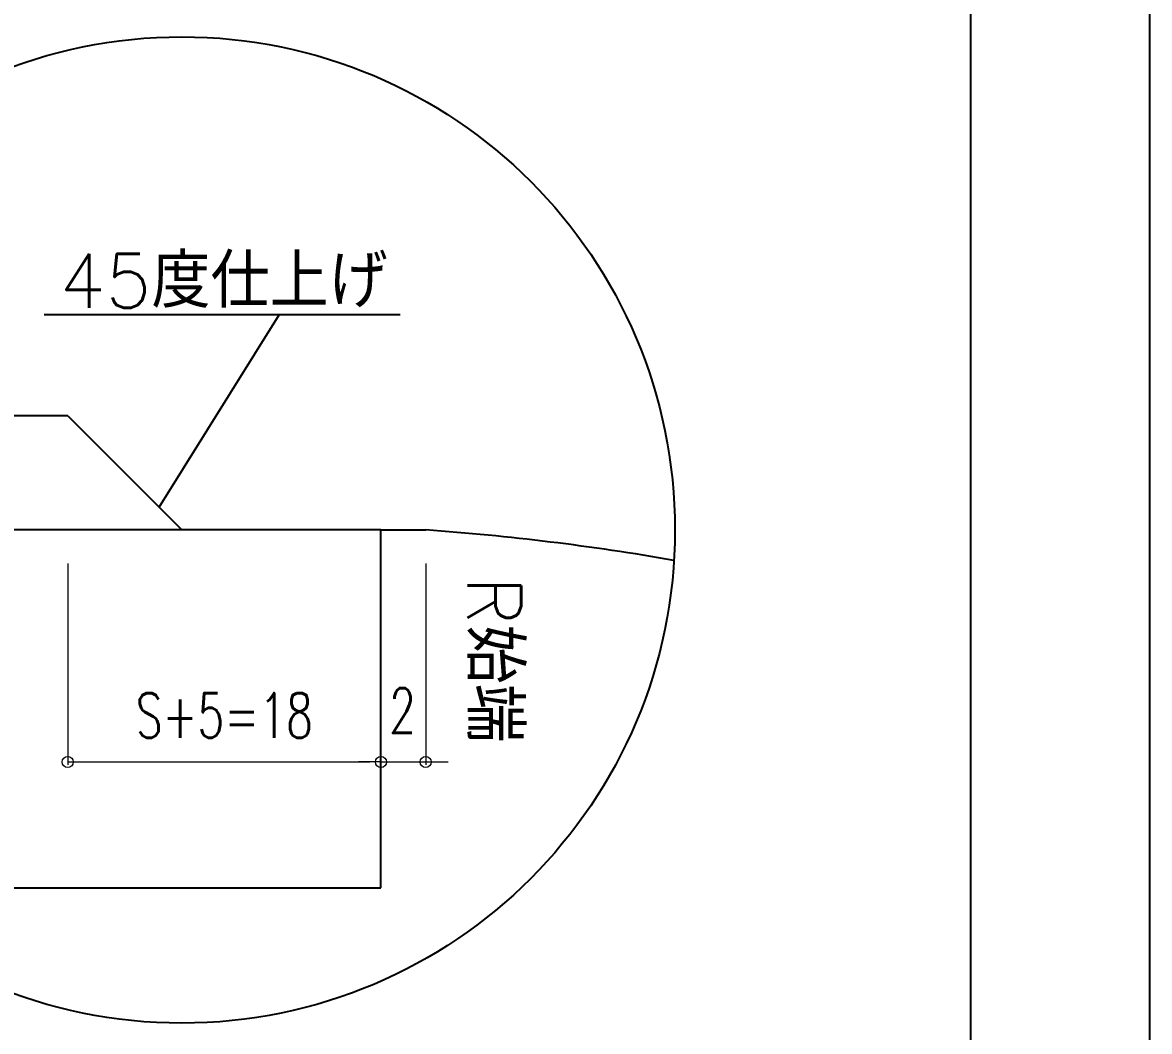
# Model space of a CAD drawing. Header units: millimetres. Extents: x 0 to 29624, y 0 to 14691.
# Drawn here: x 14049 to 14553, y 3745 to 4196 of the extents above; entities that cross this region are included whole.
import ezdxf
from ezdxf.enums import TextEntityAlignment as Align

# ---------------------------------------------------------------- set-up
doc = ezdxf.new("R2010")
doc.units = ezdxf.units.MM
doc.header["$LTSCALE"] = 5
doc.layers.get('0').update_dxf_attribs({"color": 255})
doc.layers.get('DEFPOINTS').update_dxf_attribs({"color": 255})
for name, color, linetype in [('寸法', 4, 'Continuous'), ('溶接', 241, 'Continuous'), ('金物', 142, 'Continuous')]:
    doc.layers.add(name, color=color, linetype=linetype)
doc.styles.add('KANJI', font='simplex.shx', dxfattribs={"width": 0.7, "bigfont": 'extfont2.shx'})
doc.styles.add('SUNPOU', font='simplex.shx', dxfattribs={"width": 0.7, "bigfont": 'extfont2.shx'})
doc.dimstyles.new('一般寸法-小さめ', dxfattribs={"dimscale": 10, "dimtxt": 2, "dimasz": 0.5, "dimexe": 0.125, "dimexo": 1.5, "dimgap": 0.5, "dimtad": 1, "dimtxsty": 'KANJI', "dimblk": 'ORIGIN', "dimcen": 0, "dimclrd": 256, "dimclre": 256, "dimclrt": 256, "dimadec": 0, "dimazin": 0, "dimtfac": 1, "dimtmove": 2, "dimatfit": 2, "dimfxl": 0, "dimtolj": 2, "dimlwd": 5, "dimlwe": 5, "dimarcsym": 0})

# ---------------------------------------------------------------- blocks, each defined once
blk = doc.blocks.new('_Origin')
at = {"color": 0, "linetype": 'ByBlock', "lineweight": -2}
blk.add_line((0, 0), (-1, 0), dxfattribs=at)
blk.add_circle((0, 0), 0.5, dxfattribs=at)
blk = doc.blocks.new('*D584')
at = {"layer": 'DEFPOINTS', "color": 0, "ltscale": 4, "transparency": 16777216}
for p in [(14069.67, 3968.88), (14209.67, 3968.88), (14209.67, 3865.19)]:
    blk.add_point(p, dxfattribs=at)
at = {"layer": '寸法', "lineweight": 5, "ltscale": 4, "transparency": 16777216}
for p, q in [((14069.67, 3953.88), (14069.67, 3863.94)), ((14209.67, 3953.88), (14209.67, 3863.94)), ((14074.67, 3865.19), (14204.67, 3865.19))]:
    blk.add_line(p, q, dxfattribs=at)
at = {"layer": '寸法', "lineweight": 5, "ltscale": 4, "transparency": 16777216, "xscale": 5, "yscale": 5, "zscale": 5, "rotation": 180}
blk.add_blockref('_Origin', (14069.67, 3865.19), dxfattribs=at)
at = {"layer": '寸法', "lineweight": 5, "ltscale": 4, "transparency": 16777216, "xscale": 5, "yscale": 5, "zscale": 5}
blk.add_blockref('_Origin', (14209.67, 3865.19), dxfattribs=at)
at = {"layer": '寸法', "ltscale": 4, "transparency": 16777216, "insert": (14139.67, 3886.01), "char_height": 20, "attachment_point": 5, "style": 'KANJI'}
blk.add_mtext('\\A2;S+5=18', dxfattribs=at)
blk = doc.blocks.new('*D585')
at = {"layer": 'DEFPOINTS', "color": 0, "ltscale": 4, "transparency": 16777216}
for p in [(14209.67, 3968.88), (14229.67, 3968.88), (14229.67, 3865.19)]:
    blk.add_point(p, dxfattribs=at)
at = {"layer": '寸法', "lineweight": 5, "ltscale": 4, "transparency": 16777216}
for p, q in [((14209.67, 3953.88), (14209.67, 3863.94)), ((14229.67, 3953.88), (14229.67, 3863.94)), ((14204.67, 3865.19), (14199.67, 3865.19)), ((14209.67, 3865.19), (14229.67, 3865.19)), ((14234.67, 3865.19), (14239.67, 3865.19))]:
    blk.add_line(p, q, dxfattribs=at)
at = {"layer": '寸法', "lineweight": 5, "ltscale": 4, "transparency": 16777216, "xscale": 5, "yscale": 5, "zscale": 5}
blk.add_blockref('_Origin', (14209.67, 3865.19), dxfattribs=at)
at = {"layer": '寸法', "lineweight": 5, "ltscale": 4, "transparency": 16777216, "xscale": 5, "yscale": 5, "zscale": 5, "rotation": 180}
blk.add_blockref('_Origin', (14229.67, 3865.19), dxfattribs=at)
at = {"layer": '寸法', "ltscale": 4, "transparency": 16777216, "insert": (14219.29, 3888.21), "char_height": 20, "attachment_point": 5, "style": 'KANJI'}
blk.add_mtext('\\A2;2', dxfattribs=at)
blk = doc.blocks.new('*D586')
at = {"layer": 'DEFPOINTS', "color": 0, "linetype": 'Continuous', "transparency": 16777216}
for p in [(14069.67, 4019.88), (14019.3, 3968.88), (14069.67, 3968.88)]:
    blk.add_point(p, dxfattribs=at)
at = {"layer": '寸法', "linetype": 'Continuous', "lineweight": 5, "transparency": 16777216}
for p, q in [((14054.67, 4019.88), (14018.05, 4019.88)), ((14019.3, 4014.88), (14019.3, 3973.88)), ((14054.67, 3968.88), (14018.05, 3968.88))]:
    blk.add_line(p, q, dxfattribs=at)
at = {"layer": '寸法', "linetype": 'Continuous', "lineweight": 5, "transparency": 16777216, "xscale": 5, "yscale": 5, "zscale": 5}
for p, rotation in [((14019.3, 4019.88), 90), ((14019.3, 3968.88), 270)]:
    blk.add_blockref('_Origin', p, dxfattribs=dict(at, rotation=rotation))
at = {"layer": '寸法', "linetype": 'Continuous', "transparency": 16777216, "insert": (14004.3, 3994.38), "char_height": 20, "attachment_point": 5, "rotation": 90, "style": 'KANJI'}
blk.add_mtext('\\A2;14', dxfattribs=at)

msp = doc.modelspace()

# ---------------------------------------------------------------- linework, layer by layer
at = {"linetype": 'Continuous', "lineweight": -3}
for points in [[(11189.183, 4752), (14553.183, 4752), (14553.183, 2376), (11189.183, 2376)], [(11269.183, 4672), (14473.183, 4672), (14473.183, 2456), (11269.183, 2456)]]:
    msp.add_lwpolyline(points, close=True, dxfattribs=at)
at = {"layer": '寸法', "ltscale": 4}
for p, q in [((14218.27, 4065.029), (14059.149, 4065.029)), ((14110.473, 3979.083), (14164.138, 4065.029))]:
    msp.add_line(p, q, dxfattribs=at)
at = {"layer": '寸法', "linetype": 'Continuous'}
msp.add_circle((14120.673, 3968.883), 220.401, dxfattribs=at)
at = {"layer": '溶接'}
msp.add_line((14069.673, 4019.883), (13906.254, 4019.883), dxfattribs=at)
at = {"layer": '溶接', "ltscale": 4}
msp.add_line((14069.673, 4019.883), (14120.673, 3968.883), dxfattribs=at)
at = {"layer": '金物', "color": 153}
for p, q in [((14209.673, 3968.883), (13900.272, 3968.883)), ((14209.673, 3808.883), (14209.673, 3968.883)), ((13969.093, 3808.883), (14209.673, 3808.883))]:
    msp.add_line(p, q, dxfattribs=at)
at = {"layer": '金物', "color": 153, "ltscale": 5}
msp.add_line((14209.673, 3968.883), (14229.673, 3968.883), dxfattribs=at)
at = {"layer": '金物', "color": 153, "ltscale": 4}
msp.add_arc((14151.774, 2871.645), 1100, 80.112723, 85.939059, dxfattribs=at)

# ---------------------------------------------------------------- texts
at = {"layer": '寸法', "ltscale": 4, "style": 'SUNPOU'}
msp.add_text('45度仕上げ', height=24, dxfattribs=at).set_placement((14212.693, 4080.24), align=Align.MIDDLE_RIGHT)
msp.add_text('R始端', height=24, rotation=270, dxfattribs=at).set_placement((14248.369, 3948.164))

# ---------------------------------------------------------------- dimensions: what is measured, and where the dimension line sits
at = {"layer": '寸法', "linetype": 'Continuous'}
dim = msp.add_linear_dim(base=(14019.296, 3968.883), p1=(14069.673, 4019.883), p2=(14069.673, 3968.883), angle=90, text='14', dimstyle='一般寸法-小さめ', dxfattribs=at)
dim.commit()
dim.dimension.update_dxf_attribs({"geometry": '*D586', "text_midpoint": (14004.296, 3994.383)})
at = {"layer": '寸法', "ltscale": 4}
dim = msp.add_linear_dim(base=(14209.673, 3865.194), p1=(14069.673, 3968.883), p2=(14209.673, 3968.883), text='S+5=18', dimstyle='一般寸法-小さめ', override={"dimlfac": 0.1}, dxfattribs=at)
dim.commit()
dim.dimension.update_dxf_attribs({"geometry": '*D584', "text_midpoint": (14139.673, 3886.009), "dimtype": 160})
dim = msp.add_linear_dim(base=(14229.673, 3865.194), p1=(14209.673, 3968.883), p2=(14229.673, 3968.883), dimstyle='一般寸法-小さめ', override={"dimlfac": 0.1}, dxfattribs=at)
dim.commit()
dim.dimension.update_dxf_attribs({"geometry": '*D585', "text_midpoint": (14219.294, 3888.206), "dimtype": 160})

doc.saveas('drawing.dxf')
